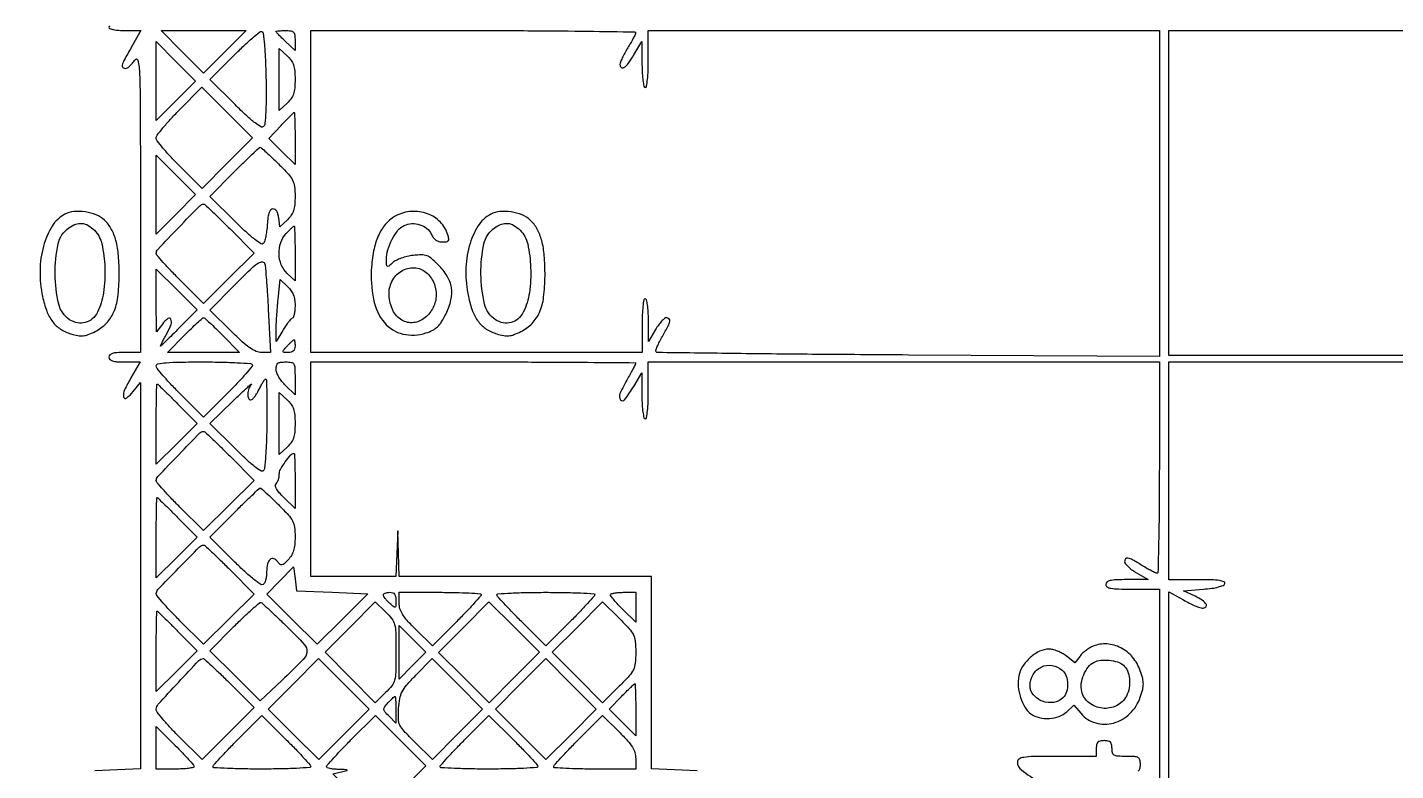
# Model space of a CAD drawing. Extents: x 0 to 836, y 5 to 589.
# Drawn here: x 102.46 to 139.16, y 222.54 to 242.46 of the extents above; entities that cross this region are included whole.
import ezdxf

# ---------------------------------------------------------------- set-up
doc = ezdxf.new("R2010")
doc.units = 0
doc.header["$MEASUREMENT"] = 0

msp = doc.modelspace()

# ---------------------------------------------------------------- linework, layer by layer
for points in [[(201.712326, 537.783562, -0.000001), (217.055896, 537.76491, -0.426088)], [(546.939, 229.3929, -0.000106), (546.943559, 250.949215, -0.000176), (546.957638, 269.095817, -0.000001), (546.976289, 285.583213, -0.415883)], [(836.0595, 588.6891), (420.497259, 588.710259, 0.000013), (261.145696, 588.714318, 0.000021), (126.989856, 588.708632), (4.934769, 588.698274, 0.19889), (4.878609, 588.675009, 0.198853), (4.855343, 588.618859), (4.83877, 516.273901, 0.000036), (4.826254, 436.744061, 0.000021), (4.8222, 342.282364), (4.8222, 95.946129), (4.469225, 95.920114, 0.031904), (4.160456, 95.877435, 0.315999), (4.075312, 95.787407, 0.415411), (4.137995, 95.703578, 0.035338), (4.43445, 95.6826), (4.8222, 95.6826), (4.8222, 50.2101), (4.8222, 4.7376), (420.462, 4.7376), (836.1018, 4.7376)], [(201.712326, 185.847562, -0.000001), (217.055896, 185.82891, -0.426088)], [(604.852986, 529.408162, -0.000002), (620.423836, 529.389509, -0.550615)], [(308.18842, 529.408162, -0.000002), (322.638019, 529.38951, -0.415836)], [(238.738155, 529.614638, -0.000002), (224.300981, 529.63329, -0.415836)], [(531.796111, 538.074638, -0.000002), (517.6951, 538.093291, -0.426056)], [(413.368417, 538.074638, -0.000002), (399.676779, 538.093291, -0.415815)], [(206.267293, 233.405114, -0.000001), (217.051222, 233.389599, -0.0589)], [(77.850638, 481.579418, -0.000002), (77.869294, 494.031443, -0.550517)], [(336.166934, 548.220763, -0.000002), (326.827688, 548.233536, -0.413812)], [(77.644162, 421.684687, -0.000002), (77.625507, 409.236574, -0.415775)], [(260.324089, 280.728444, -0.000002), (260.333986, 287.287743, -0.41377)], [(77.841889, 210.212758, -0.000002), (77.851786, 217.49274, -0.413814)], [(68.652554, 335.280239, -0.000012), (68.672972, 321.077246, -0.000309)], [(68.688474, 301.604946, -0.000063), (68.690329, 267.04413), (68.685458, 198.7677), (68.07835, 199.97325, 0.005327), (67.785012, 200.540608, 0.01813), (67.576802, 200.900835, 0.02123), (67.418719, 201.130526, 0.235607)], [(104.673935, 242.496579, 0.322437), (104.6502, 242.4636, 0.323995), (104.674087, 242.430606, 0.030733), (104.77628, 242.403851, 0.030109), (104.914887, 242.385108, 0.018556), (105.079409, 242.379), (105.508618, 242.379), (105.248609, 241.924552, 0.004646), (105.060046, 241.587756, 0.058875), (105.00578, 241.453254, 0.283732), (105.024075, 241.391281, 0.184762), (105.095905, 241.3638, 0.147992), (105.146853, 241.379217, 0.039692), (105.214061, 241.432141, 0.036605), (105.284348, 241.507403, 0.030774), (105.347454, 241.59645, -0.682908), (105.429505, 241.581305, -0.037889), (105.47134, 241.216577, -0.008893), (105.489559, 240.335546, -0.000583), (105.493949, 237.78945), (105.4962, 233.7498), (105.0732, 233.7498, 0.014068), (104.865043, 233.743942, 0.058865), (104.74185, 233.722305, 0.122766), (104.675162, 233.682713, 0.200296), (104.6502, 233.6229, 0.199703), (104.675065, 233.563127, 0.122981), (104.741484, 233.523528, 0.059108), (104.864108, 233.501871, 0.014185), (105.071005, 233.496), (105.49181, 233.496), (105.238891, 233.067048, 0.025904), (105.070649, 232.744639, 0.148185), (105.044981, 232.555563, 0.571902), (105.122414, 232.525307, 0.057424), (105.297958, 232.699397), (105.49536, 232.9461), (105.49578, 227.768056), (105.4962, 222.590013), (104.88285, 222.560816), (104.2695, 222.53162)], [(120.4281, 222.53162), (119.81475, 222.560816), (119.2014, 222.590013), (119.2014, 225.166606), (119.2014, 227.7432), (115.8174, 227.7432), (112.4334, 227.7432), (112.41659, 228.35655), (112.39978, 228.9699), (112.370584, 228.35655), (112.341387, 227.7432), (111.202994, 227.7432), (110.0646, 227.7432), (110.0646, 230.6196), (110.0646, 233.496), (114.4215, 233.496, -0.000724), (116.092156, 233.493581, -0.001208), (117.498561, 233.486111, -0.000059), (118.764666, 233.476179, -0.411883), (118.7784, 233.462335, -0.118776), (118.772768, 233.438961, -0.002401), (118.716571, 233.330405, -0.005535), (118.64858, 233.20402, -0.003675), (118.567919, 233.060485, 0.021224), (118.354614, 232.647633, 0.269191), (118.369974, 232.480174, 0.509183), (118.481429, 232.478895, 0.024444), (118.724208, 232.84035), (118.940998, 233.1999), (118.944299, 232.58655, 0.012164), (118.951475, 232.345069, 0.02208), (118.970837, 232.148513, 0.018882), (118.997717, 232.000884, 0.351751), (119.0322, 231.9732, 0.365646), (119.067797, 232.003249, 0.014491), (119.0933, 232.1847, 0.018502), (119.111156, 232.426679, 0.009164), (119.1168, 232.7346), (119.1168, 233.496), (125.9694, 233.496), (132.822, 233.496), (132.822, 230.6619, -0.002098), (132.817441, 229.575347, -0.003503), (132.803362, 228.661092, -0.000495), (132.784494, 227.854726, -0.419262), (132.75855, 227.83044, -0.10382), (132.718812, 227.840523, -0.007062), (132.614333, 227.89353, -0.009869), (132.490945, 227.961479, -0.007234), (132.3567, 228.041507, 0.009059), (132.103008, 228.19149, 0.07668), (131.979424, 228.238395, 0.284194), (131.91792, 228.216354, 0.169831), (131.8914, 228.140529, 0.174943), (131.91091, 228.086475, 0.032609), (131.984592, 228.008633, 0.031428), (132.087178, 227.924857, 0.024173), (132.20865, 227.846372), (132.5259, 227.662487), (131.95485, 227.660543, 0.008975), (131.661948, 227.654288, 0.045684), (131.500449, 227.633075, 0.104993), (131.414944, 227.593744, 0.2369), (131.3838, 227.5317, 0.266366), (131.420279, 227.468083, 0.088943), (131.5248, 227.429682, 0.037256), (131.723814, 227.409675, 0.00643), (132.1029, 227.4048), (132.822, 227.4048), (132.822, 223.632061), (132.822, 219.859322)], [(133.0758, 219.81195), (133.0758, 223.573308), (133.0758, 227.334666), (133.467156, 227.115933, 0.011597), (133.625516, 227.032183, 0.014102), (133.777697, 226.961453, 0.012683), (133.907846, 226.909242, 0.089272), (133.974756, 226.8972, 0.18104), (134.065525, 226.931179, 0.365083), (134.076481, 227.001622, 0.111398), (133.974513, 227.10727, 0.034758), (133.781246, 227.215819), (133.471492, 227.3625), (134.007288, 227.4048, 0.01551), (134.227651, 227.429094, 0.028269), (134.405106, 227.464575, 0.030562), (134.534327, 227.506677, 0.222764), (134.577892, 227.55285, 0.394072), (134.554415, 227.603668, 0.061095), (134.437217, 227.635497, 0.029435), (134.220486, 227.653812, 0.006363), (133.84425, 227.6586), (133.0758, 227.6586), (133.0758, 230.5773), (133.0758, 233.496), (138.2364, 233.496), (143.397, 233.496)], [(166.4357, 196.843117, -0.000076), (194.129329, 196.849978, -0.000422)], [(132.25518, 222.5309, 0.210352), (132.300389, 222.590488, 0.058662), (132.3144, 222.7095, 0.058662), (132.300389, 222.828512, 0.210352), (132.25518, 222.8881, 0.114574), (132.160418, 222.915241, 0.012699), (131.9337, 222.921, -0.012699), (131.706982, 222.926759, -0.114574), (131.61222, 222.9539, -0.210352), (131.567011, 223.013488, -0.058662), (131.553, 223.1325, 0.045527), (131.543208, 223.239816, 0.152009), (131.5107, 223.3017, 0.152009), (131.448816, 223.334208, 0.045527), (131.3415, 223.344, 0.045527), (131.234184, 223.334208, 0.152009), (131.1723, 223.3017, 0.152009), (131.139792, 223.239816, 0.045527), (131.13, 223.1325), (131.13, 222.921), (130.0725, 222.921, 0.003205), (129.445906, 222.916984, 0.032111), (129.184921, 222.896843, 0.102973), (129.060388, 222.851887, 0.260443), (129.015, 222.770661, 0.239123), (129.122213, 222.559299, 0.005433), (130.069329, 221.881612, 0.007285)]]:
    msp.add_lwpolyline(points, format="xyb")
for points in [[(107.758467, 241.808733), (107.1882, 241.238467), (106.617933, 241.808733), (106.047667, 242.379), (107.1882, 242.379), (108.328733, 242.379)], [(143.397, 238.0221), (143.397, 233.6652), (138.2364, 233.6652), (133.0758, 233.6652), (133.0758, 238.0221), (133.0758, 242.379), (138.2364, 242.379), (143.397, 242.379)], [(106.447104, 240.497496), (105.9192, 239.969592), (105.9192, 241.0254), (105.9192, 242.081208), (106.447104, 241.553304), (106.975008, 241.0254)], [(106.447104, 237.451896), (105.9192, 236.923992), (105.9192, 237.9798), (105.9192, 239.035608), (106.447104, 238.507704), (106.975008, 237.9798)], [(110.638103, 227.3202), (111.592307, 227.2779), (110.913053, 226.603085), (110.2338, 225.928269), (109.557605, 226.600499), (108.88141, 227.272728), (109.240355, 227.639498), (109.5993, 228.006267), (109.6416, 227.684384), (109.6839, 227.3625)], [(115.5213, 225.036), (114.84713, 224.357852), (114.17033, 225.034652), (113.49353, 225.711452), (114.1677, 226.3896), (114.84187, 227.067748), (115.51867, 226.390948), (116.19547, 225.714148)], [(112.791706, 225.354494), (112.4334, 224.996188), (112.4334, 225.7128), (112.4334, 226.429412), (112.791706, 226.071106), (113.150012, 225.7128)], [(110.9529, 223.5132), (110.27873, 222.835052), (109.60193, 223.511852), (108.92513, 224.188652), (109.5993, 224.8668), (110.27347, 225.544948), (110.95027, 224.868148), (111.62707, 224.191348)], [(117.0441, 223.5132), (116.36993, 222.835052), (115.69313, 223.511852), (115.01633, 224.188652), (115.6905, 224.8668), (116.36467, 225.544948), (117.04147, 224.868148), (117.71827, 224.191348)]]:
    msp.add_lwpolyline(points, close=True)
for points in [[(108.861461, 241.109701, -0.005496), (108.865814, 240.593298, -0.011756), (108.855419, 240.194733, -0.008658), (108.835042, 239.8906, -0.177113), (108.796885, 239.808445, -0.338292), (108.724329, 239.798739, -0.033263), (108.567745, 239.90266, -0.024841), (108.346854, 240.08951, -0.007671), (108.033018, 240.392076), (107.357287, 241.063843), (108.011503, 241.721918, -0.008185), (108.268472, 241.972077, -0.012732), (108.498832, 242.178287, -0.006932), (108.696111, 242.341376, -0.254689), (108.751809, 242.351406, -0.29226), (108.789606, 242.30481, -0.006187), (108.820677, 241.996549, -0.011467), (108.846167, 241.605823, -0.005699)], [(109.6416, 242.109372), (109.6416, 241.839744), (109.3878, 242.0829, -0.005081), (109.290527, 242.178008, -0.007831), (109.208554, 242.262405, -0.003317), (109.140598, 242.335565, -0.187632), (109.134, 242.352528, -0.37258), (109.143116, 242.363063, -0.01007), (109.208554, 242.371224, -0.016197), (109.29049, 242.377095, -0.009786), (109.3878, 242.379, -0.031162), (109.532458, 242.369975, -0.174494), (109.600542, 242.335381, -0.163634), (109.63337, 242.263946, -0.026602)], [(118.77576, 242.31555, -0.10382), (118.765677, 242.275812, -0.007062), (118.71267, 242.171333, -0.009869), (118.644721, 242.047945, -0.007234), (118.564693, 241.9137, 0.012708), (118.484859, 241.776385, 0.015414), (118.417365, 241.643641, 0.01405), (118.367627, 241.529661, 0.095102), (118.355833, 241.46955, 0.218217), (118.39194, 241.389899, 0.339983), (118.463644, 241.385588, 0.086405), (118.583039, 241.500846, 0.02268), (118.730505, 241.72335), (118.945999, 242.0829), (118.9468, 241.46955, 0.012065), (118.952964, 241.227245, 0.0222), (118.971467, 241.030888, 0.01921), (118.997711, 240.883965, 0.352506), (119.0322, 240.8562, 0.365646), (119.067797, 240.886249, 0.014491), (119.0933, 241.0677, 0.018502), (119.111156, 241.309679, 0.009164), (119.1168, 241.6176), (119.1168, 242.379), (125.9694, 242.379), (132.822, 242.379), (132.822, 238.010701), (132.822, 233.642403), (126.096966, 233.681335, -0.000622), (123.515182, 233.699495, -0.001028), (121.334209, 233.722034, -0.000061), (119.371147, 233.746594, -0.195632), (119.326987, 233.765213, -0.282892), (119.318788, 233.799605, -0.016238), (119.357654, 233.906134, -0.020834), (119.416328, 234.036134, -0.01342), (119.494501, 234.18183, 0.007617), (119.647606, 234.459394, 0.068541), (119.695367, 234.589441, 0.27002), (119.675028, 234.652425, 0.186833), (119.60325, 234.679572, 0.175744), (119.550937, 234.660133, 0.030637), (119.473749, 234.586038, 0.030019), (119.390089, 234.483543, 0.022931), (119.310895, 234.362322), (119.12429, 234.0459), (119.120545, 234.61695, 0.013372), (119.113127, 234.839639, 0.023366), (119.093459, 235.023151, 0.020491), (119.066284, 235.161125, 0.346819), (119.0322, 235.188, 0.362465), (118.996884, 235.158526, 0.015687), (118.971238, 234.987075, 0.019442), (118.953292, 234.75814, 0.009838), (118.9476, 234.4689), (118.9476, 233.7498), (114.5061, 233.7498), (110.0646, 233.7498), (110.0646, 238.0644), (110.0646, 242.379), (114.4215, 242.379, -0.001365), (116.091974, 242.374441, -0.002278), (117.497785, 242.360362, -0.000209), (118.75118, 242.341572, -0.421902)], [(109.6416, 241.0677, -0.01996), (109.632256, 240.833737, -0.060554), (109.600543, 240.677923, -0.07653), (109.537483, 240.555155, -0.047368), (109.4301, 240.4332), (109.2186, 240.234506), (109.2186, 241.0677), (109.2186, 241.900894), (109.4301, 241.7022, -0.047368), (109.537483, 241.580245, -0.07653), (109.600543, 241.457477, -0.060554), (109.632256, 241.301663, -0.01996)], [(107.823372, 238.826476), (107.149874, 238.149005), (106.534537, 238.760235, -0.00967), (106.298796, 239.003638, -0.013809), (106.099955, 239.229231, -0.009678), (105.945036, 239.422587, -0.165519), (105.9192, 239.498493, -0.164102), (105.94486, 239.574572, -0.009578), (106.098966, 239.76918, -0.01369), (106.296719, 239.99634, -0.009593), (106.531168, 240.241601), (107.143137, 240.857681), (107.820004, 240.180815), (108.49687, 239.503948)], [(109.6416, 239.482694), (109.6416, 238.785988), (109.289852, 239.137737), (108.938103, 239.489485), (109.264984, 239.834442, -0.003552), (109.392079, 239.966672, -0.00561), (109.503148, 240.078069, -0.001723), (109.600411, 240.172798, -0.194591), (109.616732, 240.1794, -0.402352), (109.62685, 240.169686, -0.001247), (109.634295, 239.974743, -0.005575), (109.639813, 239.749843, -0.003345)], [(109.19479, 238.80754, -0.011159), (109.46338, 238.530176, -0.068662), (109.577001, 238.367576, -0.091161), (109.62704, 238.200486, -0.027296), (109.6416, 237.933987, -0.020248), (109.632298, 237.704371, -0.059084), (109.600994, 237.549156, -0.075098), (109.53954, 237.427259, -0.049976), (109.436557, 237.309066), (109.231514, 237.116438), (109.203907, 237.357769, 0.042498), (109.184032, 237.456402, 0.071543), (109.149156, 237.533127, 0.094967), (109.102929, 237.581877, 0.156916), (109.0494, 237.5991, 0.203571), (108.989293, 237.57357, 0.105429), (108.945353, 237.503079, 0.055714), (108.915102, 237.377293, 0.015696), (108.896274, 237.1761, -0.016387), (108.880325, 237.008169, -0.020327), (108.854062, 236.853417, -0.019083), (108.822304, 236.727427, -0.124411), (108.789398, 236.671604, -0.355719), (108.724471, 236.664624, -0.021563), (108.553606, 236.78649, -0.021385), (108.326936, 236.979526, -0.008566), (108.033018, 237.261876), (107.357287, 237.933643), (108.011009, 238.591221, -0.002978), (108.264607, 238.843295, -0.004735), (108.484927, 239.055636, -0.001262), (108.678544, 239.237814, -0.190361), (108.706355, 239.2488, -0.183123), (108.733577, 239.238484, -0.002559), (108.867003, 239.11918, -0.00676), (109.020527, 238.976668, -0.004352)], [(103.468339, 237.453131, 0.133039), (103.125329, 237.133462, 0.072917), (102.894471, 236.603039, 0.063285), (102.802676, 235.94465, 0.054258), (102.869988, 235.247699, 0.038109), (102.982229, 234.858649, 0.07364), (103.138366, 234.575584, 0.08606), (103.350915, 234.37836, 0.071427), (103.631275, 234.248521, 0.026842), (103.818001, 234.203335, 0.069755), (103.955897, 234.197199, 0.067582), (104.092701, 234.229198, 0.024029), (104.277054, 234.309935, 0.08301), (104.576912, 234.526949, 0.092798), (104.776209, 234.82229, 0.071312), (104.888171, 235.232949, 0.029806), (104.925058, 235.806792, 0.020525), (104.905403, 236.345843, 0.045555), (104.836511, 236.750727, 0.060037), (104.713612, 237.05886, 0.079457), (104.52916, 237.297494, 0.093169), (104.309039, 237.438085, 0.059297), (104.014742, 237.517677, 0.059632), (103.712333, 237.525708, 0.098591)], [(107.888191, 237.068421), (108.541913, 236.410843), (107.865123, 235.738023), (107.188333, 235.065202), (106.553767, 235.695534, -0.006272), (106.310589, 235.943226, -0.009458), (106.105604, 236.165594, -0.004832), (105.938915, 236.357124, -0.178485), (105.9192, 236.410593, -0.192259), (105.960519, 236.514078, -0.001907), (106.52223, 237.100852, -0.001843), (107.089416, 237.684521, -0.201678), (107.188067, 237.726, -0.189182), (107.218886, 237.713907, -0.001546), (107.41287, 237.532836, -0.005248), (107.634255, 237.320487, -0.003319)], [(112.3488, 237.41318, 0.091039), (112.091411, 237.214604, 0.071413), (111.895053, 236.921028, 0.058997), (111.761836, 236.530925, 0.035155), (111.692822, 236.044494, 0.065252), (111.744703, 235.175957, 0.12543), (112.039569, 234.548871, 0.165394), (112.532675, 234.243906, 0.137042), (113.1525, 234.272641, 0.03902), (113.333883, 234.348627, 0.072123), (113.463793, 234.441119, 0.063137), (113.572756, 234.575319, 0.023863), (113.690542, 234.786807, 0.05808), (113.823509, 235.157493, 0.096714), (113.835261, 235.487895, 0.097528), (113.721998, 235.796532, 0.059881), (113.481943, 236.102177, 0.02073), (113.302154, 236.267645, 0.087428), (113.176046, 236.34121, 0.092225), (113.035801, 236.365246, 0.024517), (112.808382, 236.35085, 0.029908), (112.65003, 236.323335, 0.026782), (112.490008, 236.276386, 0.027747), (112.350844, 236.218462, 0.071538), (112.260767, 236.157793, -0.010472), (112.152648, 236.06399, -0.297784), (112.11758, 236.059945, -0.274003), (112.097778, 236.09071, -0.009257), (112.095, 236.240753, -0.072542), (112.13291, 236.500676, -0.047148), (112.246788, 236.782602, -0.048132), (112.402689, 237.02354, -0.118747), (112.567458, 237.152455, -0.094816), (112.775295, 237.202977, -0.089828), (112.991354, 237.174778, -0.093742), (113.17631, 237.074719, -0.11562), (113.295857, 236.919966, 0.05591), (113.350184, 236.829176, 0.077484), (113.418489, 236.763575, 0.081855), (113.500413, 236.724284, 0.071083), (113.594781, 236.7108, 0.033646), (113.702415, 236.718051, 0.197222), (113.750493, 236.745833, 0.203472), (113.76434, 236.798759, 0.035991), (113.741711, 236.90115, 0.122665), (113.538765, 237.244707, 0.110661), (113.19113, 237.468852, 0.105474), (112.766503, 237.529598, 0.10222)], [(114.889339, 237.453131, 0.133039), (114.546329, 237.133462, 0.072917), (114.315471, 236.603039, 0.063285), (114.223676, 235.94465, 0.054258), (114.290988, 235.247699, 0.038109), (114.403229, 234.858649, 0.07364), (114.559366, 234.575584, 0.08606), (114.771915, 234.37836, 0.071427), (115.052275, 234.248521, 0.026842), (115.239001, 234.203335, 0.069755), (115.376897, 234.197199, 0.067582), (115.513701, 234.229198, 0.024029), (115.698054, 234.309935, 0.08301), (115.997912, 234.526949, 0.092798), (116.197209, 234.82229, 0.071312), (116.309171, 235.232949, 0.029806), (116.346058, 235.806792, 0.020525), (116.326403, 236.345843, 0.045555), (116.257511, 236.750727, 0.060037), (116.134612, 237.05886, 0.079457), (115.95016, 237.297494, 0.093169), (115.730039, 237.438085, 0.059297), (115.435742, 237.517677, 0.059632), (115.133333, 237.525708, 0.098591)], [(104.260533, 237.023558, -0.144075), (104.460334, 236.657145, -0.044146), (104.539637, 236.025023, -0.044375), (104.504511, 235.351724, -0.081718), (104.340795, 234.829676, -0.09631), (104.202849, 234.651564, -0.114296), (104.015736, 234.551237, -0.114637), (103.804014, 234.543551, -0.097318), (103.596281, 234.627974, -0.192896), (103.303569, 235.047096, -0.054774), (103.207295, 235.85164, -0.054766), (103.288126, 236.659159, -0.189883), (103.572512, 237.089006, -0.063398), (103.758219, 237.186725, -0.113636), (103.928219, 237.209203, -0.112269), (104.092341, 237.155098, -0.060914)], [(109.6416, 236.399953), (109.6416, 235.666106), (109.4301, 235.8648, -0.110354), (109.272474, 236.096797, -0.088052), (109.211844, 236.393881, -0.087666), (109.257093, 236.694873, -0.107938), (109.402547, 236.937997, -0.006974), (109.475033, 237.01303, -0.010459), (109.540553, 237.076283, -0.005704), (109.596975, 237.127334, -0.183019), (109.614047, 237.1338, -0.401662), (109.62525, 237.123069, -0.001379), (109.633506, 236.918232, -0.005864), (109.63962, 236.681344, -0.003519)], [(115.681533, 237.023558, -0.144075), (115.881334, 236.657145, -0.044146), (115.960637, 236.025023, -0.044375), (115.925511, 235.351724, -0.081718), (115.761795, 234.829676, -0.09631), (115.623849, 234.651564, -0.114296), (115.436736, 234.551237, -0.114637), (115.225014, 234.543551, -0.097318), (115.017281, 234.627974, -0.192896), (114.724569, 235.047096, -0.054774), (114.628295, 235.85164, -0.054766), (114.709126, 236.659159, -0.189883), (114.993512, 237.089006, -0.063398), (115.179219, 237.186725, -0.113636), (115.349219, 237.209203, -0.112269), (115.513341, 237.155098, -0.060914)], [(106.535194, 234.407899, -0.001622), (106.348504, 234.220461, -0.002637), (106.188586, 234.062614, -0.000394), (106.04609, 233.923659, -0.195441), (106.034627, 233.919, -0.554485), (106.031005, 233.9248, -0.001795), (106.076288, 234.01668, -0.006265), (106.131345, 234.123994, -0.003639), (106.2, 234.251528, 0.034104), (106.315003, 234.500354, 0.198836), (106.311075, 234.641654, 0.492543), (106.231534, 234.660708, 0.058931), (106.084495, 234.509936), (105.922962, 234.2997), (105.921081, 235.143256), (105.9192, 235.986812), (106.469095, 235.441805), (107.018991, 234.896797)], [(108.823831, 236.13975, -0.114191), (108.840627, 236.088159, -0.001538), (108.868911, 235.753234, -0.004282), (108.897263, 235.363467, -0.00279), (108.923628, 234.91305), (108.985207, 233.7498), (108.744477, 233.7498, -0.101091), (108.597698, 233.779783, -0.051794), (108.432705, 233.871314, -0.032979), (108.224415, 234.038351, -0.009924), (107.930374, 234.318778), (107.357002, 234.887757), (108.010866, 235.545478, -0.003698), (108.437264, 235.968093, -0.035595), (108.632083, 236.132983, -0.127446), (108.745301, 236.177903, -0.296468)], [(113.192648, 235.866952, -0.10684), (113.377947, 235.579461, -0.109765), (113.425566, 235.243979, -0.109146), (113.326607, 234.918413, -0.104617), (113.098658, 234.659035, -0.151218), (112.780974, 234.546242, -0.167491), (112.46981, 234.639401, -0.139993), (112.243131, 234.925627, -0.098224), (112.16268, 235.331202, -0.135032), (112.263407, 235.697376, -0.139461), (112.536374, 235.955151, -0.152321), (112.884866, 236.017604, -0.166619)], [(109.6416, 235.011103, -0.021975), (109.636177, 234.887779, -0.031155), (109.619751, 234.779218, -0.031845), (109.596133, 234.695875, -0.220632), (109.567219, 234.6663, 0.122144), (109.528651, 234.639603, 0.014701), (109.462076, 234.559404, 0.016786), (109.387759, 234.45745, 0.013078), (109.313735, 234.342), (109.134632, 234.0459), (109.134316, 234.35074, -0.012207), (109.137888, 234.503498, -0.004443), (109.150154, 234.719702, -0.004402), (109.167766, 234.956078, -0.005243), (109.188678, 235.178709), (109.243356, 235.701837), (109.442478, 235.514772, -0.049941), (109.532999, 235.410897, -0.060204), (109.594652, 235.297164, -0.056638), (109.629922, 235.166333, -0.037561)], [(107.6958, 234.2151), (108.15532, 233.7498), (107.1882, 233.7498), (106.22108, 233.7498), (106.6806, 234.2151, -0.004887), (106.860196, 234.393435, -0.007538), (107.01926, 234.543718, -0.003124), (107.157157, 234.668547, -0.184412), (107.1882, 234.6804, -0.184412), (107.219243, 234.668547, -0.003124), (107.35714, 234.543718, -0.007538), (107.516204, 234.393435, -0.004887)], [(109.6416, 233.919, -0.07307), (109.630468, 233.843231, -0.133516), (109.597661, 233.790579, -0.126147), (109.541177, 233.759931, -0.061622), (109.459288, 233.7498, -0.014191), (109.34476, 233.753051, -0.349021), (109.322603, 233.772815, -0.222937), (109.332135, 233.807545, -0.007247), (109.4301, 233.919, -0.008839), (109.490889, 233.98383, -0.012942), (109.546818, 234.038497, -0.008331), (109.594914, 234.081666, -0.180624), (109.612412, 234.0882, -0.337243), (109.623845, 234.079499, -0.024733), (109.633026, 234.038497, -0.026491), (109.639495, 233.983862, -0.016222)], [(108.490263, 233.426346, -0.318648), (108.487214, 233.3783, -0.006428), (108.323122, 233.180768, -0.012697), (108.115522, 232.949459, -0.007878), (107.860822, 232.688147), (107.188333, 232.019602), (106.553767, 232.649934, -0.007974), (106.310625, 232.899281, -0.011701), (106.105604, 233.126791, -0.007181), (105.942663, 233.321943, -0.171998), (105.9192, 233.388133, -0.362597), (105.965346, 233.443399, -0.023568), (106.188189, 233.473045, -0.017531), (106.551599, 233.491258, -0.003754), (107.183207, 233.496, -0.005155), (107.670836, 233.490973, -0.008155), (108.088558, 233.475539, -0.003083), (108.443569, 233.454425, -0.242506)], [(109.6416, 233.057172), (109.6416, 232.618344), (109.3878, 232.8615, -0.036034), (109.290679, 232.968988, -0.03461), (109.208554, 233.090707, -0.03661), (109.151617, 233.208226, -0.094777), (109.134, 233.300328, -0.057512), (109.145634, 233.401139, -0.172742), (109.182583, 233.458544, -0.134869), (109.254391, 233.487949, -0.030146), (109.3878, 233.496, -0.039699), (109.542158, 233.483725, -0.225649), (109.608218, 233.438281, -0.122688), (109.636502, 233.339992, -0.009012)], [(108.884853, 231.830316, -0.006481), (108.873839, 231.376618, -0.009712), (108.851399, 230.980986, -0.005146), (108.822753, 230.650158, -0.173826), (108.789525, 230.579735, -0.353254), (108.723285, 230.57265, -0.022972), (108.554542, 230.692738, -0.021837), (108.328594, 230.886208, -0.008404), (108.031588, 231.173394), (107.355766, 231.849216), (107.96903, 232.439958, -0.001712), (108.197535, 232.658568, -0.003936), (108.371349, 232.821135, -0.007159), (108.473199, 232.912243, -0.92856), (108.477447, 232.90803, 0.088306), (108.405171, 232.784976, 0.077845), (108.37564, 232.638947, 0.106066), (108.395057, 232.523892, 0.307221), (108.458569, 232.4808, 0.200699), (108.500298, 232.498253, 0.030872), (108.560613, 232.567467, 0.030395), (108.62507, 232.662845, 0.022145), (108.685231, 232.775838, -0.013853), (108.741779, 232.886426, -0.024646), (108.795192, 232.973612, -0.023892), (108.840661, 233.033833, -0.441097), (108.861997, 233.034803, -0.192732), (108.876423, 233.001114, -0.001209), (108.883591, 232.666105, -0.004651), (108.887317, 232.280818, -0.00292)], [(106.492778, 232.372689), (107.019168, 231.841578), (106.469184, 231.296483), (105.9192, 230.751388), (105.9192, 231.827594, -0.002054), (105.920896, 232.240264, -0.003426), (105.926131, 232.587664, -0.000473), (105.933145, 232.894378, -0.407257), (105.942794, 232.9038, -0.193708), (105.958794, 232.89736, -0.000647), (106.114084, 232.747786, -0.003383), (106.289276, 232.576301, -0.002097)], [(109.6416, 231.8463, -0.01996), (109.632256, 231.612337, -0.060554), (109.600543, 231.456523, -0.07653), (109.537483, 231.333755, -0.047368), (109.4301, 231.2118), (109.2186, 231.013106), (109.2186, 231.8463), (109.2186, 232.679494), (109.4301, 232.4808, -0.047368), (109.537483, 232.358845, -0.07653), (109.600543, 232.236077, -0.060554), (109.632256, 232.080263, -0.01996)], [(107.888191, 230.977221), (108.541913, 230.319643), (107.865123, 229.646823), (107.188333, 228.974002), (106.553767, 229.604334, -0.006272), (106.310589, 229.852026, -0.009458), (106.105604, 230.074394, -0.004832), (105.938915, 230.265924, -0.178485), (105.9192, 230.319393, -0.192259), (105.960519, 230.422878, -0.001907), (106.52223, 231.009652, -0.001843), (107.089416, 231.593321, -0.201678), (107.188067, 231.6348, -0.189182), (107.218886, 231.622707, -0.001546), (107.41287, 231.441636, -0.005248), (107.634255, 231.229287, -0.003319)], [(109.6416, 230.306904), (109.6416, 229.571209), (109.345335, 229.85836, -0.018905), (109.219007, 229.990422, -0.052131), (109.144143, 230.095012, -0.089034), (109.115962, 230.174814, -0.241346), (109.133835, 230.230275, 0.077422), (109.166353, 230.274793, 0.038202), (109.1937, 230.339484, 0.036738), (109.212352, 230.412484, 0.044205), (109.2186, 230.483017, -0.128135), (109.252424, 230.612836, -0.026365), (109.379667, 230.814679, -0.022833), (109.524905, 231.001486, -0.219498), (109.614047, 231.0426, -0.401697), (109.62525, 231.031868, -0.001372), (109.633506, 230.826489, -0.005849), (109.63962, 230.589004, -0.00351)], [(109.19479, 229.67074, -0.011225), (109.461293, 229.39546, -0.0672), (109.575776, 229.232547, -0.090709), (109.626564, 229.066858, -0.029136), (109.6416, 228.809043, -0.022621), (109.632024, 228.597485, -0.049523), (109.601518, 228.43838, -0.060814), (109.545719, 228.309956, -0.055765), (109.459297, 228.194552, -0.015109), (109.34915, 228.084186, -0.141196), (109.290032, 228.053735, -0.238208), (109.23941, 228.067887, -0.049823), (109.176031, 228.138575, 0.138066), (109.071296, 228.220707, 0.289609), (108.973417, 228.203587, 0.157216), (108.902328, 228.079989, 0.052568), (108.8802, 227.8701, -0.030167), (108.87333, 227.75634, -0.036162), (108.852766, 227.651077, -0.039124), (108.822844, 227.5674, -0.150007), (108.786809, 227.526267, -0.303266), (108.723007, 227.528522, -0.01208), (108.528128, 227.676174, -0.017355), (108.2933, 227.876896, -0.010125), (108.025353, 228.132696), (107.357287, 228.796843), (108.011009, 229.454421, -0.002978), (108.264607, 229.706495, -0.004735), (108.484927, 229.918836, -0.001262), (108.678544, 230.101014, -0.190361), (108.706355, 230.112, -0.183123), (108.733577, 230.101684, -0.002559), (108.867003, 229.98238, -0.00676), (109.020527, 229.839868, -0.004352)], [(106.492778, 229.327089), (107.019168, 228.795978), (106.469184, 228.250883), (105.9192, 227.705788), (105.9192, 228.781994, -0.002054), (105.920896, 229.194664, -0.003426), (105.926131, 229.542064, -0.000473), (105.933145, 229.848778, -0.407257), (105.942794, 229.8582, -0.193708), (105.958794, 229.85176, -0.000647), (106.114084, 229.702186, -0.003383), (106.289276, 229.530701, -0.002097)], [(107.888191, 227.931621), (108.541913, 227.274043), (107.865123, 226.601223), (107.188333, 225.928402), (106.553767, 226.558734, -0.00717), (106.310608, 226.807298, -0.010658), (106.105604, 227.032378, -0.006044), (105.940967, 227.225733, -0.175072), (105.9192, 227.285994, -0.193468), (105.96313, 227.395276, -0.00221), (106.520078, 227.97097, -0.002207), (107.082137, 228.541766, -0.193828), (107.190185, 228.588187, -0.195402), (107.219686, 228.576979, -0.001453), (107.413492, 228.395739, -0.005141), (107.634404, 228.183619, -0.00324)], [(112.3488, 227.095588, -0.009647), (112.345997, 226.950304, -0.290928), (112.326136, 226.921573, -0.28175), (112.291121, 226.926847, -0.0092), (112.1796, 227.0241, -0.021385), (112.114823, 227.087967, -0.02603), (112.060103, 227.153243, -0.026046), (112.020679, 227.211677, -0.136196), (112.0104, 227.248712, -0.21777), (112.022906, 227.276065, -0.078499), (112.060103, 227.2992, -0.059688), (112.114815, 227.314964, -0.040344), (112.1796, 227.3202, -0.077306), (112.259926, 227.307706, -0.155377), (112.311718, 227.270974, -0.122462), (112.340213, 227.203932, -0.039568)], [(114.633, 227.258622, -0.183888), (114.617692, 227.218405, -0.00258), (114.441084, 227.022084, -0.0068), (114.23008, 226.796197, -0.004378), (113.979669, 226.539858), (113.326339, 225.882673), (112.879869, 226.323597, -0.013108), (112.65063, 226.562177, -0.045878), (112.522101, 226.73212, -0.069381), (112.456009, 226.8812, -0.069802), (112.4334, 227.04236), (112.4334, 227.3202), (113.5332, 227.3202, -0.005248), (113.954907, 227.315773, -0.008735), (114.309934, 227.302111, -0.003036), (114.609763, 227.283497, -0.394412)], [(117.6786, 227.258622, -0.183897), (117.66329, 227.218404, -0.002578), (117.486569, 227.021968, -0.006796), (117.275439, 226.795954, -0.004375), (117.024879, 226.539465), (116.371157, 225.881887), (115.713579, 226.535609, -0.004676), (115.461546, 226.790894, -0.007234), (115.249164, 227.016521, -0.002893), (115.072197, 227.212323, -0.184328), (115.056, 227.254765, -0.39688), (115.080956, 227.281254, -0.002421), (115.441194, 227.300979, -0.007788), (115.864493, 227.315497, -0.004677), (116.3673, 227.3202, -0.004401), (116.870109, 227.315774, -0.00733), (117.293406, 227.302111, -0.002147), (117.654995, 227.283575, -0.398046)], [(118.7784, 226.922331), (118.7784, 226.524461), (118.44, 226.8549, -0.009495), (118.310353, 226.986398, -0.01363), (118.201005, 227.10808, -0.009398), (118.11558, 227.212429, -0.168367), (118.1016, 227.252769, -0.322834), (118.120549, 227.279058, -0.031266), (118.201005, 227.300392, -0.030423), (118.310287, 227.315331, -0.01876), (118.44, 227.3202), (118.7784, 227.3202)], [(106.492778, 226.281489), (107.019168, 225.750378), (106.469184, 225.205283), (105.9192, 224.660188), (105.9192, 225.736394, -0.002054), (105.920896, 226.149064, -0.003426), (105.926131, 226.496464, -0.000473), (105.933145, 226.803178, -0.407257), (105.942794, 226.8126, -0.193708), (105.958794, 226.80616, -0.000647), (106.114084, 226.656586, -0.003383), (106.289276, 226.485101, -0.002097)], [(109.422361, 226.40352, -0.012281), (109.88906, 225.924183, -0.213873), (109.957167, 225.722773, -0.173775), (109.860448, 225.517024, -0.007618), (109.283946, 224.95575), (108.706242, 224.4102), (108.031764, 225.080721), (107.357287, 225.751243), (108.011503, 226.409318, -0.005902), (108.266686, 226.660018, -0.00939), (108.491461, 226.867725, -0.003832), (108.685897, 227.03809, -0.269464), (108.726719, 227.045747, -0.099712), (108.767098, 227.021555, -0.001739), (108.956226, 226.848163, -0.00432), (109.17473, 226.642913, -0.002856)], [(112.3488, 225.7128, -0.005512), (112.342971, 225.18407, -0.057399), (112.313408, 224.969189, -0.103507), (112.238373, 224.81685, -0.03428), (112.070863, 224.630604), (111.792926, 224.361217), (111.121098, 225.037008), (110.449269, 225.7128), (111.121098, 226.388592), (111.792926, 227.064383), (112.070863, 226.794996, -0.03428), (112.238373, 226.60875, -0.103507), (112.313408, 226.456411, -0.057399), (112.342971, 226.24153, -0.005512)], [(118.7784, 225.7128, -0.022228), (118.765259, 225.41735, -0.091845), (118.717409, 225.24584, -0.073212), (118.606404, 225.084075, -0.011018), (118.331931, 224.800797), (117.885461, 224.359873), (117.212965, 225.036337), (116.540469, 225.7128), (117.212965, 226.389263), (117.885461, 227.065727), (118.331931, 226.624803, -0.011018), (118.606404, 226.341525, -0.073212), (118.717409, 226.17976, -0.091845), (118.765259, 226.00825, -0.022228)], [(131.0454, 225.876089, 0.040601), (130.954362, 225.830059, 0.025244), (130.855517, 225.76247, 0.025261), (130.764141, 225.685388, 0.041172), (130.695989, 225.610334), (130.558078, 225.430769), (130.32503, 225.614085, 0.041994), (130.218507, 225.684268, 0.031509), (130.091144, 225.743551, 0.032216), (129.963253, 225.784269, 0.061032), (129.856082, 225.7974, 0.115061), (129.60888, 225.73975, 0.06786), (129.356323, 225.569278, 0.066547), (129.153317, 225.332448, 0.097887), (129.051796, 225.078714, 0.070335), (129.039178, 224.798533, 0.054064), (129.101126, 224.498267, 0.056256), (129.220377, 224.233983, 0.106277), (129.378698, 224.063362, 0.09583), (129.602262, 223.963542, 0.070962), (129.872583, 223.939917, 0.07178), (130.135463, 223.99261, 0.103631), (130.337226, 224.115665), (130.528257, 224.295129), (130.723511, 224.068133, 0.147366), (131.116231, 223.817626, 0.137488), (131.593735, 223.816711, 0.126484), (132.03205, 224.069411, 0.115756), (132.311791, 224.510008, 0.020624), (132.375149, 224.71929, 0.063266), (132.393783, 224.865965, 0.063773), (132.375081, 225.011999, 0.0212), (132.311791, 225.218686, 0.090468), (132.105112, 225.579675, 0.0982), (131.789282, 225.832263, 0.103829), (131.41615, 225.936297, 0.113473)], [(107.884387, 224.889827), (108.542018, 224.236053), (107.845887, 223.536287), (107.149757, 222.836522), (106.534478, 223.447693, -0.009671), (106.29876, 223.691074, -0.01381), (106.099938, 223.916648, -0.009679), (105.945035, 224.109988, -0.165515), (105.9192, 224.185893, -0.186509), (105.970442, 224.318487, -0.003127), (106.512136, 224.907215, -0.002932), (107.063271, 225.491824, -0.205054), (107.184211, 225.5436, -0.188671), (107.212668, 225.532466, -0.001306), (107.407438, 225.351554, -0.004804), (107.629226, 225.14044, -0.003026)], [(113.999402, 223.514108), (113.326134, 222.836867), (112.858617, 223.299424, -0.009049), (112.562711, 223.602981, -0.076299), (112.454816, 223.759938, -0.105015), (112.414905, 223.922559, -0.023727), (112.419494, 224.20864, -0.027644), (112.4514, 224.47604, -0.076458), (112.512057, 224.655083, -0.060796), (112.631789, 224.829826, -0.01293), (112.883021, 225.100582), (113.318155, 225.545863), (113.995413, 224.868605), (114.67267, 224.191348)], [(130.213889, 225.234388, -0.118575), (130.321343, 225.077047, -0.083649), (130.363264, 224.866165, -0.083894), (130.333752, 224.653791, -0.12056), (130.235657, 224.492143, -0.162803), (129.989176, 224.369217, -0.124244), (129.68748, 224.401735, -0.128391), (129.444381, 224.571632, -0.178211), (129.3534, 224.818788, -0.135448), (129.435398, 225.115928, -0.146623), (129.656456, 225.318225, -0.151685), (129.946209, 225.36168, -0.146881)], [(131.856749, 225.368052, -0.123536), (131.967004, 225.217546, -0.07207), (132.021036, 224.999146, -0.067321), (132.012381, 224.757491, -0.076904), (131.938855, 224.538369, -0.161215), (131.675829, 224.28134, -0.139327), (131.294298, 224.212971, -0.141499), (130.938148, 224.355506, -0.167303), (130.74106, 224.658012, -0.094967), (130.728797, 224.874668, -0.066413), (130.793139, 225.111328, -0.067639), (130.915153, 225.318071, -0.109922), (131.072572, 225.446308, -0.091528), (131.250235, 225.497797, -0.049791), (131.47819, 225.497805, -0.049978), (131.699617, 225.453072, -0.098697)], [(118.7784, 224.170094), (118.7784, 223.473388), (118.421479, 223.83031), (118.064557, 224.187231), (118.396348, 224.527015, -0.00354), (118.525343, 224.657261, -0.005583), (118.638057, 224.766988, -0.001731), (118.736691, 224.860237, -0.190734), (118.753269, 224.8668, -0.402212), (118.763493, 224.856989, -0.001273), (118.771018, 224.662143, -0.005633), (118.776594, 224.437243, -0.00338)], [(112.3488, 224.1712), (112.3488, 223.814), (112.163786, 223.999014, -0.016536), (112.051443, 224.119044, -0.160796), (112.024669, 224.182301, -0.183469), (112.042774, 224.244939, -0.022827), (112.134598, 224.356214, -0.008687), (112.196423, 224.422189, -0.012747), (112.253224, 224.47782, -0.008105), (112.302075, 224.521828, -0.181216), (112.319612, 224.5284, -0.383248), (112.331305, 224.517894, -0.006334), (112.340226, 224.423472, -0.012721), (112.346701, 224.30816, -0.007663)], [(110.0646, 222.648035, -0.39688), (110.039644, 222.621546, -0.002421), (109.679406, 222.601821, -0.007788), (109.256107, 222.587303, -0.004677), (108.7533, 222.5826, -0.004401), (108.250491, 222.587026, -0.00733), (107.827194, 222.600689, -0.002147), (107.465605, 222.619225, -0.398046), (107.442, 222.644178, -0.183897), (107.45731, 222.684396, -0.002578), (107.634031, 222.880832, -0.006796), (107.845161, 223.106846, -0.004375), (108.095721, 223.363335), (108.749443, 224.020913), (109.407021, 223.367191, -0.004676), (109.659054, 223.111906, -0.007234), (109.871436, 222.886279, -0.002893), (110.048403, 222.690477, -0.184328)], [(112.476439, 221.991143), (111.803007, 221.313738), (111.226837, 221.884719), (110.650667, 222.4557), (110.886383, 222.509141, 0.00382), (111.031632, 222.54324, 0.627665), (111.034305, 222.555686, 0.157068), (111.007298, 222.565536, 0.001647), (110.80485, 222.572591, -0.018244), (110.683248, 222.580875, -0.029365), (110.580792, 222.597748, -0.029341), (110.504995, 222.619593, -0.317995), (110.4876, 222.644178, -0.183912), (110.502912, 222.684399, -0.002573), (110.679811, 222.881013, -0.00679), (110.891139, 223.107226, -0.004371), (111.141935, 223.363952), (111.79627, 224.022148), (112.47307, 223.345348), (113.14987, 222.668548)], [(116.1558, 222.648035, -0.39688), (116.130844, 222.621546, -0.002421), (115.770606, 222.601821, -0.007788), (115.347307, 222.587303, -0.004677), (114.8445, 222.5826, -0.004401), (114.341691, 222.587026, -0.00733), (113.918394, 222.600689, -0.002147), (113.556805, 222.619225, -0.398046), (113.5332, 222.644178, -0.183897), (113.54851, 222.684396, -0.002578), (113.725231, 222.880832, -0.006796), (113.936361, 223.106846, -0.004375), (114.186921, 223.363335), (114.840643, 224.020913), (115.498221, 223.367191, -0.004676), (115.750254, 223.111906, -0.007234), (115.962636, 222.886279, -0.002893), (116.139603, 222.690477, -0.184328)], [(118.7784, 222.86044), (118.7784, 222.5826), (117.6786, 222.5826, -0.005248), (117.256893, 222.587027, -0.008735), (116.901866, 222.600689, -0.003036), (116.602037, 222.619303, -0.394412), (116.5788, 222.644178, -0.183888), (116.594108, 222.684395, -0.00258), (116.770716, 222.880716, -0.0068), (116.98172, 223.106603, -0.004378), (117.232131, 223.362942), (117.885461, 224.020127), (118.331931, 223.579203, -0.013108), (118.56117, 223.340623, -0.045878), (118.689699, 223.17068, -0.069381), (118.755791, 223.0216, -0.069802)], [(106.9344, 222.648698, -0.359573), (106.912819, 222.622569, -0.015151), (106.785293, 222.602016, -0.020149), (106.621409, 222.58736, -0.012227), (106.4268, 222.5826), (105.9192, 222.5826), (105.9192, 223.151002), (105.9192, 223.719403), (106.4268, 223.2171, -0.006141), (106.621324, 223.019818, -0.009283), (106.785293, 222.842932, -0.004656), (106.918902, 222.690484, -0.179472)]]:
    msp.add_lwpolyline(points, format="xyb", close=True)

doc.saveas('drawing.dxf')
